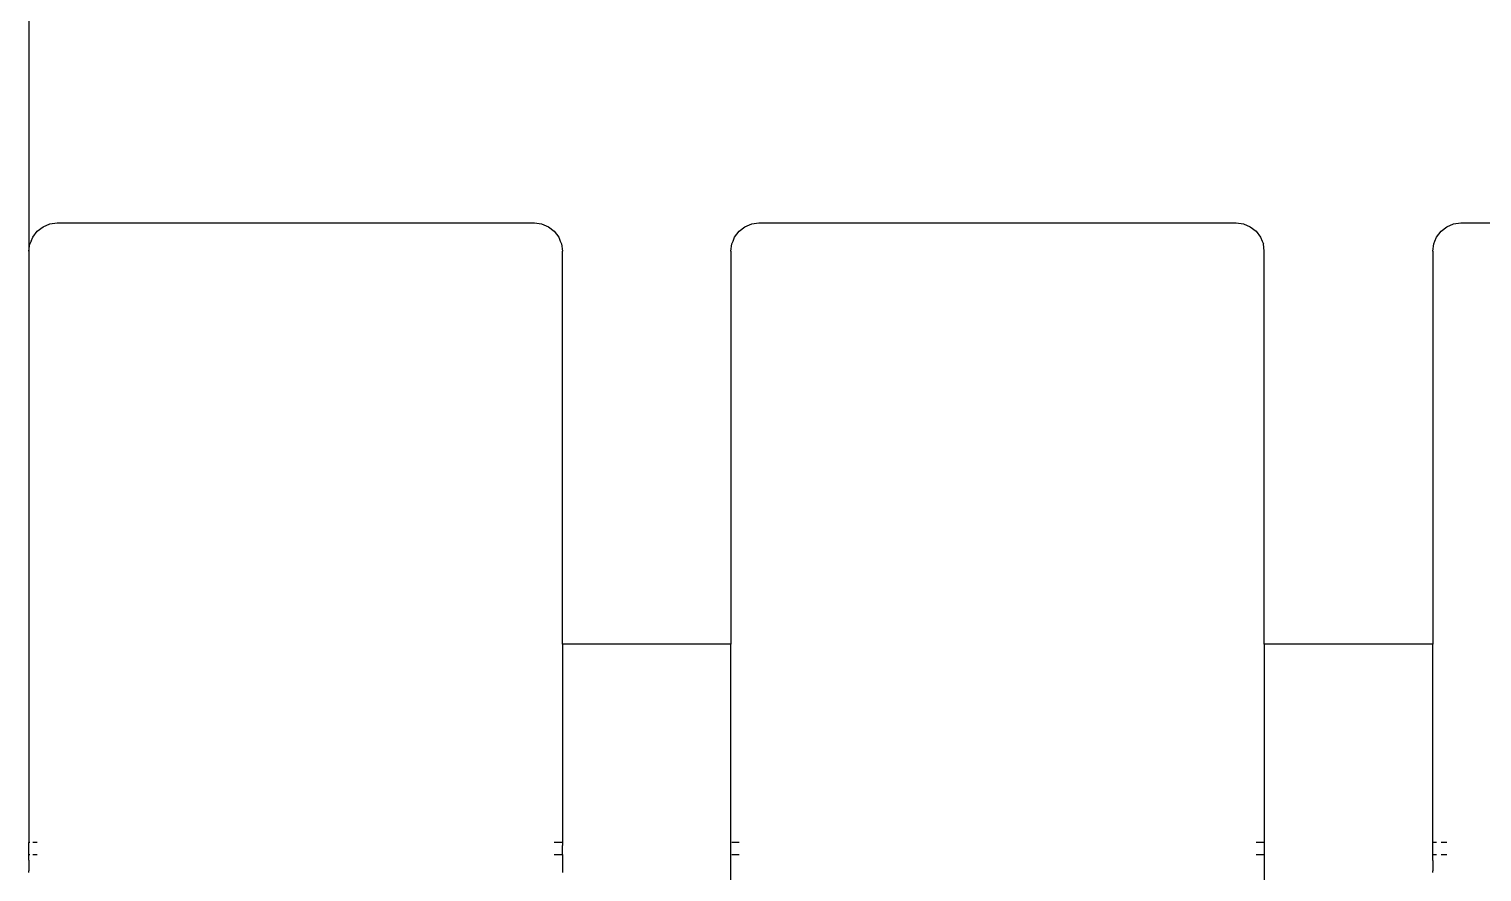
# Model space of a CAD drawing. Header units: millimetres. Extents: x -2916 to 2490, y 92 to 4100.
# Drawn here: x 1322.6 to 1426.1, y 1765.6 to 1825.7 of the extents above; entities that cross this region are included whole.
import ezdxf

# ---------------------------------------------------------------- set-up
doc = ezdxf.new("R2010")
doc.units = ezdxf.units.MM

msp = doc.modelspace()

# ---------------------------------------------------------------- linework, layer by layer
for p, q in [((1322.55, 1910.42), (1322.55, 1809.85)), ((1322.82, 1810.85), (1323.14, 1811.27)), ((1323.14, 1811.27), (1323.55, 1811.58)), ((1323.55, 1811.58), (1324.04, 1811.78)), ((1324.04, 1811.78), (1324.55, 1811.85)), ((1324.55, 1811.85), (1358.55, 1811.85)), ((1358.55, 1811.85), (1359.07, 1811.78)), ((1359.07, 1811.78), (1359.55, 1811.58)), ((1359.55, 1811.58), (1359.97, 1811.27)), ((1359.97, 1811.27), (1360.29, 1810.85)), ((1372.82, 1810.85), (1373.14, 1811.27)), ((1373.14, 1811.27), (1373.55, 1811.58)), ((1373.55, 1811.58), (1374.04, 1811.78)), ((1374.04, 1811.78), (1374.55, 1811.85)), ((1374.55, 1811.85), (1408.55, 1811.85)), ((1408.55, 1811.85), (1409.07, 1811.78)), ((1409.07, 1811.78), (1409.55, 1811.58)), ((1409.55, 1811.58), (1409.97, 1811.27)), ((1409.97, 1811.27), (1410.29, 1810.85)), ((1422.82, 1810.85), (1423.14, 1811.27)), ((1423.14, 1811.27), (1423.55, 1811.58)), ((1423.55, 1811.58), (1424.04, 1811.78)), ((1424.04, 1811.78), (1424.55, 1811.85)), ((1424.55, 1811.85), (1458.55, 1811.85)), ((1322.55, 1809.85), (1322.62, 1810.37)), ((1322.71, 1810.56), (1322.62, 1810.37)), ((1322.71, 1810.56), (1322.82, 1810.85)), ((1360.29, 1810.85), (1360.4, 1810.56)), ((1360.4, 1810.56), (1360.49, 1810.37)), ((1360.49, 1810.37), (1360.55, 1809.85)), ((1372.55, 1809.85), (1372.62, 1810.37)), ((1372.62, 1810.37), (1372.71, 1810.56)), ((1372.71, 1810.56), (1372.82, 1810.85)), ((1410.29, 1810.85), (1410.4, 1810.56)), ((1410.4, 1810.56), (1410.49, 1810.37)), ((1410.55, 1809.85), (1410.49, 1810.37)), ((1422.55, 1809.85), (1422.62, 1810.37)), ((1422.62, 1810.37), (1422.71, 1810.56)), ((1422.71, 1810.56), (1422.82, 1810.85)), ((1322.55, 1809.85), (1322.55, 1777)), ((1360.55, 1781.83), (1360.55, 1809.85)), ((1372.55, 1809.85), (1372.55, 1781.85)), ((1410.55, 1781.85), (1410.55, 1809.85)), ((1422.55, 1809.85), (1422.55, 1781.83)), ((1372.55, 1781.85), (1360.55, 1781.83)), ((1360.55, 1781.83), (1360.55, 1781.76)), ((1360.55, 1781.76), (1360.55, 1781.65)), ((1360.55, 1781.65), (1360.55, 1781.49)), ((1360.55, 1781.49), (1360.55, 1781.29)), ((1360.55, 1781.29), (1360.55, 1781.04)), ((1372.55, 1781.76), (1372.55, 1781.85)), ((1372.55, 1781.65), (1372.55, 1781.76)), ((1372.55, 1781.49), (1372.55, 1781.65)), ((1372.55, 1781.29), (1372.55, 1781.49)), ((1372.55, 1781.04), (1372.55, 1781.29)), ((1422.55, 1781.83), (1410.55, 1781.85)), ((1410.55, 1781.85), (1410.55, 1781.76)), ((1410.55, 1781.76), (1410.55, 1781.65)), ((1410.55, 1781.65), (1410.55, 1781.49)), ((1410.55, 1781.49), (1410.55, 1781.29)), ((1410.55, 1781.29), (1410.55, 1781.04)), ((1422.55, 1781.76), (1422.55, 1781.83)), ((1422.55, 1781.65), (1422.55, 1781.76)), ((1422.55, 1781.49), (1422.55, 1781.65)), ((1422.55, 1781.29), (1422.55, 1781.49)), ((1422.55, 1781.04), (1422.55, 1781.29)), ((1360.55, 1781.04), (1360.55, 1780.75)), ((1360.55, 1780.75), (1360.55, 1780.42)), ((1360.55, 1780.42), (1360.55, 1780.04)), ((1372.55, 1780.75), (1372.55, 1781.04)), ((1372.55, 1780.42), (1372.55, 1780.75)), ((1372.55, 1780.04), (1372.55, 1780.42)), ((1410.55, 1781.04), (1410.55, 1780.75)), ((1410.55, 1780.75), (1410.55, 1780.42)), ((1410.55, 1780.42), (1410.55, 1780.04)), ((1422.55, 1780.75), (1422.55, 1781.04)), ((1422.55, 1780.42), (1422.55, 1780.75)), ((1422.55, 1780.04), (1422.55, 1780.42)), ((1360.55, 1780.04), (1360.55, 1779.63)), ((1360.55, 1779.63), (1360.55, 1779.17)), ((1360.55, 1779.17), (1360.55, 1778.68)), ((1372.55, 1779.63), (1372.55, 1780.04)), ((1372.55, 1779.17), (1372.55, 1779.63)), ((1372.55, 1778.68), (1372.55, 1779.17)), ((1410.55, 1780.04), (1410.55, 1779.63)), ((1410.55, 1779.63), (1410.55, 1779.17)), ((1410.55, 1779.17), (1410.55, 1778.68)), ((1422.55, 1779.63), (1422.55, 1780.04)), ((1422.55, 1779.17), (1422.55, 1779.63)), ((1422.55, 1778.68), (1422.55, 1779.17)), ((1360.55, 1778.68), (1360.55, 1778.14)), ((1360.55, 1778.14), (1360.55, 1777.57)), ((1372.55, 1778.14), (1372.55, 1778.68)), ((1372.55, 1777.57), (1372.55, 1778.14)), ((1410.55, 1778.68), (1410.55, 1778.14)), ((1410.55, 1778.14), (1410.55, 1777.57)), ((1422.55, 1778.14), (1422.55, 1778.68)), ((1422.55, 1777.57), (1422.55, 1778.14)), ((1360.55, 1777.57), (1360.55, 1776.97)), ((1372.55, 1776.97), (1372.55, 1777.57)), ((1410.55, 1777.57), (1410.55, 1776.97)), ((1422.55, 1776.97), (1422.55, 1777.57)), ((1322.55, 1777), (1322.55, 1767.7)), ((1360.55, 1776.97), (1360.55, 1776.33)), ((1360.55, 1776.33), (1360.55, 1775.65)), ((1372.55, 1776.33), (1372.55, 1776.97)), ((1372.55, 1775.65), (1372.55, 1776.33)), ((1410.55, 1776.97), (1410.55, 1776.33)), ((1410.55, 1776.33), (1410.55, 1775.65)), ((1422.55, 1776.33), (1422.55, 1776.97)), ((1422.55, 1775.65), (1422.55, 1776.33)), ((1360.55, 1775.65), (1360.55, 1774.95)), ((1372.55, 1774.95), (1372.55, 1775.65)), ((1410.55, 1775.65), (1410.55, 1774.95)), ((1422.55, 1774.95), (1422.55, 1775.65)), ((1360.55, 1774.95), (1360.55, 1774.21)), ((1360.55, 1774.21), (1360.55, 1773.45)), ((1372.55, 1774.21), (1372.55, 1774.95)), ((1372.55, 1773.45), (1372.55, 1774.21)), ((1410.55, 1774.95), (1410.55, 1774.21)), ((1410.55, 1774.21), (1410.55, 1773.45)), ((1422.55, 1774.21), (1422.55, 1774.95)), ((1422.55, 1773.45), (1422.55, 1774.21)), ((1360.55, 1773.45), (1360.55, 1772.66)), ((1372.55, 1772.66), (1372.55, 1773.45)), ((1410.55, 1773.45), (1410.55, 1772.66)), ((1422.55, 1772.66), (1422.55, 1773.45)), ((1360.55, 1772.66), (1360.55, 1771.85)), ((1372.55, 1771.85), (1372.55, 1772.66)), ((1410.55, 1772.66), (1410.55, 1771.85)), ((1422.55, 1771.85), (1422.55, 1772.66)), ((1360.55, 1771.85), (1360.55, 1771.02)), ((1360.55, 1771.02), (1360.55, 1770.16)), ((1372.55, 1771.02), (1372.55, 1771.85)), ((1372.55, 1770.16), (1372.55, 1771.02)), ((1410.55, 1771.85), (1410.55, 1771.02)), ((1410.55, 1771.02), (1410.55, 1770.16)), ((1422.55, 1771.02), (1422.55, 1771.85)), ((1422.55, 1770.16), (1422.55, 1771.02)), ((1360.55, 1770.16), (1360.55, 1769.28)), ((1372.55, 1769.28), (1372.55, 1770.16)), ((1410.55, 1770.16), (1410.55, 1769.28)), ((1422.55, 1769.28), (1422.55, 1770.16)), ((1360.55, 1769.28), (1360.55, 1768.39)), ((1372.55, 1768.39), (1372.55, 1769.28)), ((1410.55, 1769.28), (1410.55, 1768.39)), ((1422.55, 1768.39), (1422.55, 1769.28)), ((1360.55, 1768.39), (1360.55, 1767.7)), ((1372.55, 1767.49), (1372.55, 1768.39)), ((1410.55, 1768.39), (1410.55, 1767.49)), ((1422.55, 1767.7), (1422.55, 1768.39)), ((1322.62, 1767.7), (1322.55, 1767.7)), ((1322.55, 1766.85), (1322.55, 1767.7)), ((1322.55, 1766.85), (1322.62, 1766.85)), ((1322.55, 1766.81), (1322.55, 1766.85)), ((1322.55, 1766.69), (1322.55, 1766.81)), ((1323.14, 1767.7), (1322.82, 1767.7)), ((1322.82, 1766.85), (1323.14, 1766.85)), ((1360.29, 1767.7), (1359.97, 1767.7)), ((1359.97, 1766.85), (1360.29, 1766.85)), ((1360.49, 1767.7), (1360.29, 1767.7)), ((1360.29, 1766.85), (1360.49, 1766.85)), ((1360.55, 1767.7), (1360.49, 1767.7)), ((1360.49, 1766.85), (1360.55, 1766.85)), ((1360.55, 1767.7), (1360.55, 1767.49)), ((1360.55, 1766.85), (1360.55, 1767.49)), ((1360.55, 1766.85), (1360.55, 1766.81)), ((1360.55, 1766.81), (1360.55, 1766.69)), ((1372.55, 1766.57), (1372.55, 1767.49)), ((1372.82, 1767.7), (1372.62, 1767.7)), ((1372.62, 1766.85), (1372.82, 1766.85)), ((1373.14, 1767.7), (1372.82, 1767.7)), ((1372.82, 1766.85), (1373.14, 1766.85)), ((1410.29, 1767.7), (1409.97, 1767.7)), ((1409.97, 1766.85), (1410.29, 1766.85)), ((1410.49, 1767.7), (1410.29, 1767.7)), ((1410.29, 1766.85), (1410.49, 1766.85)), ((1410.55, 1767.49), (1410.55, 1766.57)), ((1422.55, 1767.49), (1422.55, 1767.7)), ((1422.62, 1767.7), (1422.55, 1767.7)), ((1422.55, 1766.85), (1422.55, 1767.49)), ((1422.55, 1766.85), (1422.62, 1766.85)), ((1422.55, 1766.81), (1422.55, 1766.85)), ((1422.55, 1766.69), (1422.55, 1766.81)), ((1422.82, 1767.7), (1422.62, 1767.7)), ((1422.62, 1766.85), (1422.82, 1766.85)), ((1423.55, 1767.7), (1423.14, 1767.7)), ((1423.14, 1766.85), (1423.55, 1766.85)), ((1322.55, 1766.63), (1322.55, 1766.69)), ((1322.55, 1766.67), (1322.55, 1766.69)), ((1322.55, 1766.63), (1322.55, 1766.67)), ((1322.55, 1766.57), (1322.55, 1766.63)), ((1322.55, 1766.44), (1322.55, 1766.57)), ((1322.55, 1766.44), (1322.55, 1766.1)), ((1322.55, 1766.1), (1322.55, 1765.68)), ((1360.55, 1766.69), (1360.55, 1766.63)), ((1360.55, 1766.69), (1360.55, 1766.67)), ((1360.55, 1766.67), (1360.55, 1766.63)), ((1360.55, 1766.63), (1360.55, 1766.57)), ((1360.55, 1766.57), (1360.55, 1766.43)), ((1360.55, 1766.43), (1360.55, 1766.1)), ((1360.55, 1766.1), (1360.55, 1765.68)), ((1372.55, 1765.64), (1372.55, 1766.57)), ((1410.55, 1766.57), (1410.55, 1765.64)), ((1422.55, 1766.63), (1422.55, 1766.69)), ((1422.55, 1766.67), (1422.55, 1766.69)), ((1422.55, 1766.63), (1422.55, 1766.67)), ((1422.55, 1766.57), (1422.55, 1766.63)), ((1422.55, 1766.43), (1422.55, 1766.57)), ((1422.55, 1766.43), (1422.55, 1766.1)), ((1422.55, 1766.1), (1422.55, 1765.68)), ((1322.55, 1765.64), (1322.55, 1765.68)), ((1322.55, 1765.58), (1322.55, 1765.64)), ((1360.55, 1765.68), (1360.55, 1765.64)), ((1360.55, 1765.64), (1360.55, 1765.58)), ((1372.55, 1764.7), (1372.55, 1765.64)), ((1410.55, 1765.64), (1410.55, 1764.7)), ((1422.55, 1765.64), (1422.55, 1765.68)), ((1422.55, 1765.58), (1422.55, 1765.64))]:
    msp.add_line(p, q)

doc.saveas('drawing.dxf')
